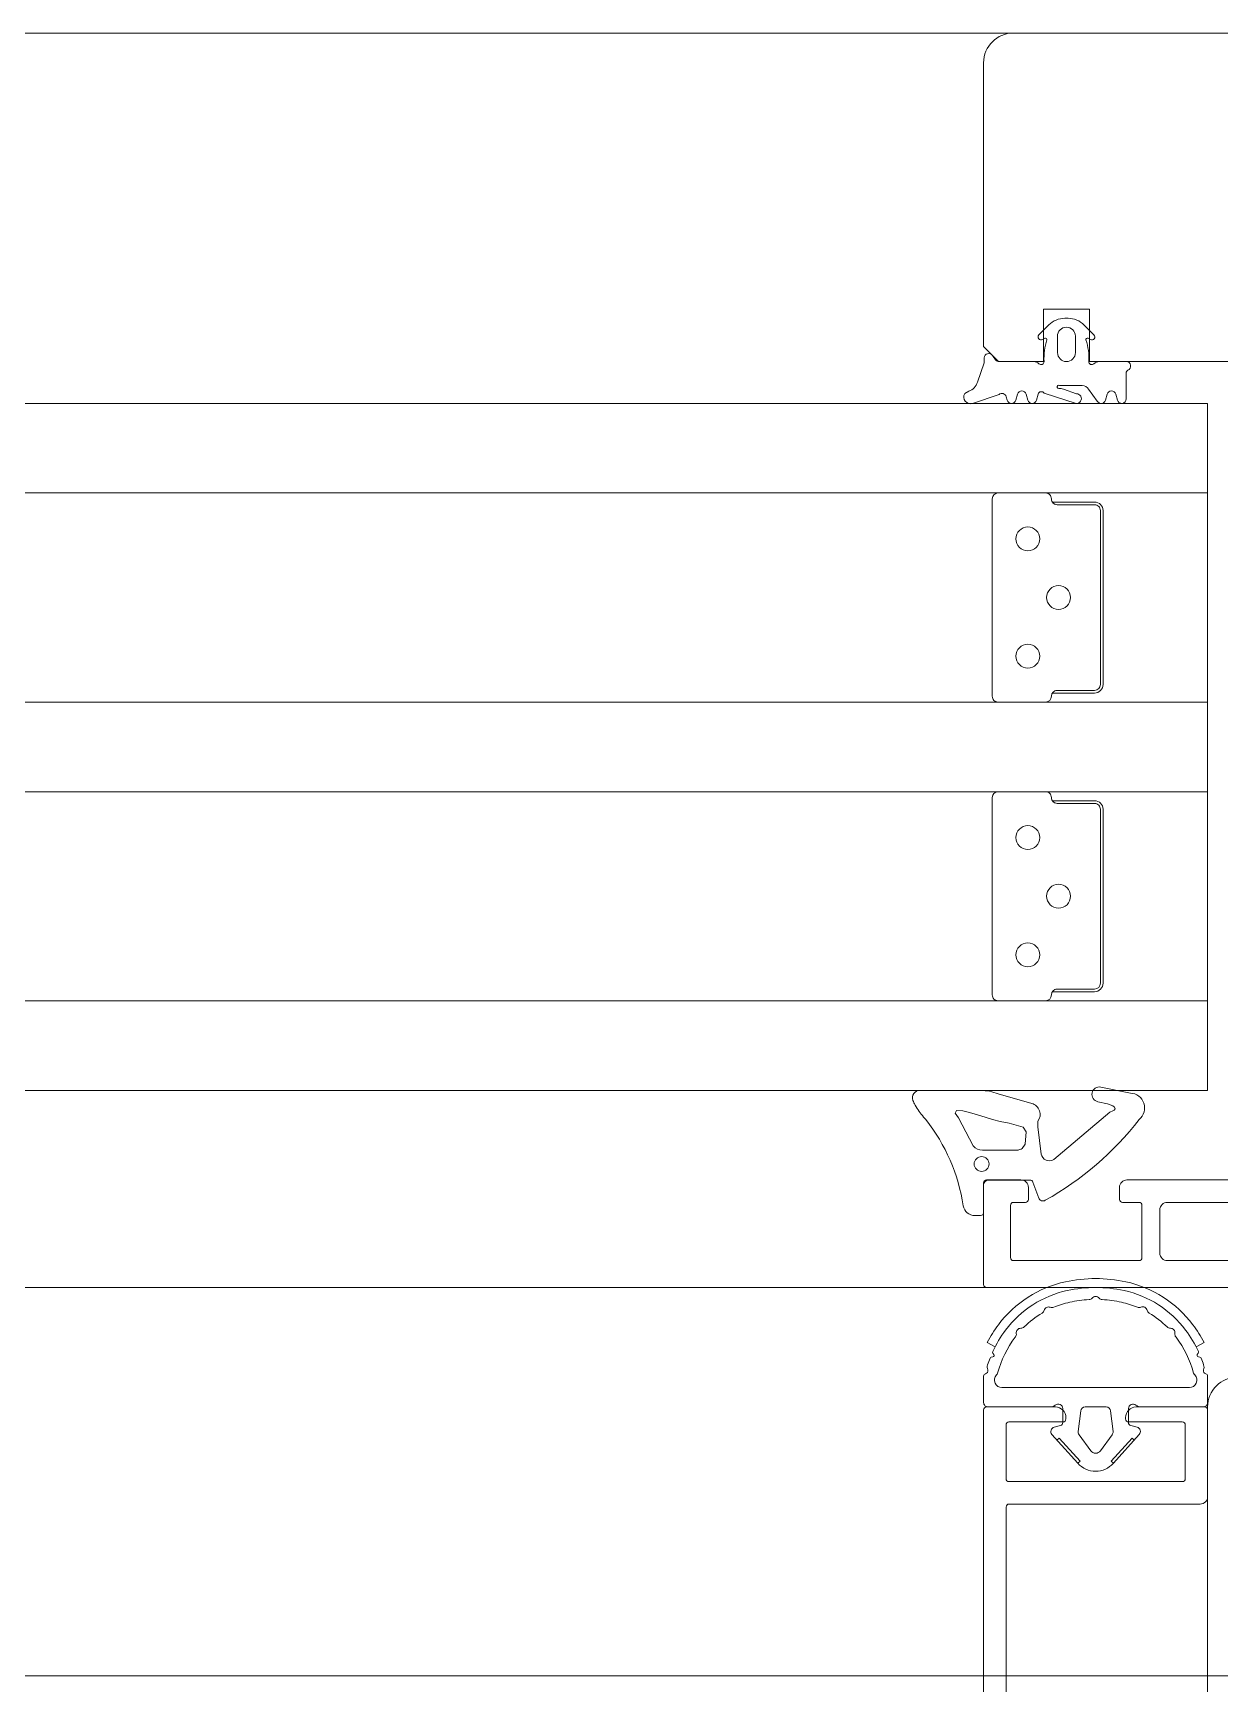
# Model space of a CAD drawing. Header units: metres. Extents: x 0.003 to 0.843, y 0.003 to 0.597.
# Drawn here: x 0.420887 to 0.422477, y 0.163988 to 0.166197 of the extents above; entities that cross this region are included whole.
import ezdxf

# ---------------------------------------------------------------- set-up
doc = ezdxf.new("R2010")
doc.units = ezdxf.units.M
for name, pattern in [('AUSGEZOGEN', [0]), ('LINIE_23', [0.0079, 0.004, -0.0013, 0, -0.0013, 0, -0.0013]), ('STRICHPUNKT', [25.4, 12.7, -6.35, 0, -6.35])]:
    doc.linetypes.add(name, pattern=pattern)
for name, color, linetype, lineweight in [('Bauachsen grob', 7, 'STRICHPUNKT', 13), ('Fenster', 7, 'AUSGEZOGEN', 18), ('Wand Beton bewehrt', 7, 'AUSGEZOGEN', 35)]:
    doc.layers.add(name, color=color, linetype=linetype, lineweight=lineweight)

msp = doc.modelspace()

# ---------------------------------------------------------------- linework, layer by layer
at = {"layer": 'Bauachsen grob', "color": 32, "linetype": 'LINIE_23', "lineweight": 25, "true_color": 0xc36e14}
msp.add_line((0.2293999949395658, 0.1645973633730105), (0.7313199837207799, 0.1645973633730105), dxfattribs=at)
at = {"layer": 'Fenster', "color": 7, "linetype": 'AUSGEZOGEN', "lineweight": 13}
for p, q in [((0.3942799842420348, 0.1661973702461979), (0.4222000025015079, 0.166197361169403)), ((0.4222000025015151, 0.1661973570238174), (0.4236200024697737, 0.1661973594937713)), ((0.4221600032329593, 0.1657773569636293), (0.4221600025719854, 0.1661573569551352)), ((0.4223020031428147, 0.1658273572095073), (0.4222400031442007, 0.1658273571016644)), ((0.4222400031442007, 0.1658273571016644), (0.422240003265959, 0.165757357103229)), ((0.4222732007838867, 0.1658153100164805), (0.4222686762350716, 0.1658153067982057)), ((0.422302003264573, 0.1657573572110719), (0.4223020031428147, 0.1658273572095073)), ((0.4222474685091836, 0.1658065068475736), (0.4222340927172014, 0.1657931132368977)), ((0.4222589223791303, 0.165791302114898), (0.4222589365225281, 0.1657692989461071)), ((0.4222829330990658, 0.1657693143708457), (0.4222829182617504, 0.1657914475440975)), ((0.422307792117608, 0.1657931133685693), (0.4222944162777679, 0.1658065069314507)), ((0.4221800032673001, 0.1657573569988649), (0.4221600032329593, 0.1657773569636293)), ((0.4222389252523011, 0.1657868239228333), (0.4222419240162338, 0.1657885577234252)), ((0.4222999608348537, 0.1657885578271139), (0.4223029596049814, 0.1657868240372368)), ((0.422160782389393, 0.1657558147043215), (0.4221516242049697, 0.1657299001789702)), ((0.4221609386068031, 0.1657622100896442), (0.4221609386102914, 0.1657602577427133)), ((0.4221609386102914, 0.1657602577427133), (0.4221609386137719, 0.1657583096486592)), ((0.4221759230229931, 0.1657598386628047), (0.4221718535127463, 0.1657656505042355)), ((0.422240003265959, 0.165757357103229), (0.4221800032673001, 0.1657573569988649)), ((0.4222271527727669, 0.165757280214747), (0.4221808379401376, 0.1657572801300294)), ((0.4225200032597, 0.1657573575902621), (0.422302003264573, 0.1657573572110719)), ((0.4223509388177453, 0.1657572804219049), (0.4223147321900815, 0.1657572803712164)), ((0.4222617160374261, 0.1657252802751581), (0.422292019516977, 0.1657252803292986)), ((0.4223509387020133, 0.1657072804276891), (0.4223509386384582, 0.1657421151817967)), ((0.422460003358992, 0.1657013616316704), (0.3940199851151086, 0.1657013698039755)), ((0.4221401014476059, 0.1657179072203158), (0.4221347520480564, 0.1657144534410577)), ((0.4221452262000009, 0.1657012800691268), (0.4221806290382569, 0.1657132612040945)), ((0.4221903997264919, 0.1657103198778314), (0.422191630330455, 0.1657057272341381)), ((0.4222032214401113, 0.1657057272548468), (0.422205388186781, 0.1657138137212942)), ((0.4222169792964375, 0.1657138137420029), (0.4222191460720013, 0.1657057272832981)), ((0.4222307371816575, 0.1657057273040064), (0.4222329039283274, 0.1657138137704537)), ((0.4222410711088444, 0.1657148332005696), (0.4222840614949259, 0.165701280311032)), ((0.4222842330224078, 0.1657141763688765), (0.4222667963785941, 0.1657203590104018)), ((0.4223006797797541, 0.1657202803448827), (0.4223122268136542, 0.1657042803585932)), ((0.4223232185182035, 0.1657057274639278), (0.4223253852648732, 0.1657138139303752)), ((0.4223369763745295, 0.1657138139510839), (0.4223391431500936, 0.1657057274923787)), ((0.4224600033589992, 0.1657013574825942), (0.4224600035677279, 0.1655813574852764)), ((0.3940199853238371, 0.1655813698066577), (0.4224600035677206, 0.1655813616343526)), ((0.4221716040476404, 0.165309156989717), (0.4221716035877421, 0.1655735569838071)), ((0.4221794035740001, 0.1655813569972002), (0.4222430035725784, 0.1655813571078261)), ((0.4222508035859717, 0.1655735571215678), (0.4222508035859717, 0.1655735571215678)), ((0.4222522035938695, 0.1655689984247429), (0.4222522035934196, 0.1655692571240993)), ((0.4222522035934196, 0.1655692571240993), (0.4223086035921588, 0.1655692572222011)), ((0.4224600040547608, 0.1653013574915354), (0.4224600035677279, 0.1655813574852764)), ((0.4222586035995383, 0.1655656571353116), (0.4223086035984208, 0.165565657222282)), ((0.4223086035984208, 0.165565657222282), (0.4222586035995383, 0.1655656571353116)), ((0.4223164036118138, 0.1655578572360237), (0.422316404017095, 0.1653248572412317)), ((0.422316404017095, 0.1653248572412317), (0.4223164036118138, 0.1655578572360237)), ((0.422320003611733, 0.1655578572422851), (0.4223200040170145, 0.1653248572474936)), ((0.4222508040456961, 0.1653092571274752), (0.4222508040456961, 0.1653092571274752)), ((0.4222522040383592, 0.1653134571298165), (0.4222522040379093, 0.1653137158291729)), ((0.4223086040370984, 0.1653134572279192), (0.4222522040383592, 0.1653134571298165)), ((0.4223086040308367, 0.1653170572278387), (0.4222586040319543, 0.1653170571408682)), ((0.4222586040319543, 0.1653170571408682), (0.4223086040308367, 0.1653170572278387)), ((0.3940199858108704, 0.1653013698129167), (0.422460004054754, 0.165301361640612)), ((0.4222430040596118, 0.1653013571140846), (0.4221794040610334, 0.1653013570034587)), ((0.4224600042634895, 0.1651813574942176), (0.4224600040547608, 0.1653013574915354)), ((0.4224600042634822, 0.1651813616432947), (0.394019986019599, 0.1651813698155989)), ((0.4221716047434021, 0.1649091569986581), (0.4221716042835037, 0.1651735569927482)), ((0.4221794042697617, 0.1651813570061413), (0.4222430042683403, 0.1651813571167673)), ((0.4222508042817334, 0.165173557130509), (0.4222508042817334, 0.165173557130509)), ((0.422460004750523, 0.164901357500477), (0.4224600042634895, 0.1651813574942176)), ((0.4222522042896312, 0.165168998433684), (0.4222522042891814, 0.16516925713304)), ((0.4222522042891814, 0.16516925713304), (0.4223086042879207, 0.1651692572311427)), ((0.4222586042953001, 0.1651656571442527), (0.4223086042941825, 0.1651656572312231)), ((0.4223086042941825, 0.1651656572312231), (0.4222586042953001, 0.1651656571442527)), ((0.4223164043075753, 0.1651578572449648), (0.4223164047128568, 0.1649248572501729)), ((0.4223164047128568, 0.1649248572501729), (0.4223164043075753, 0.1651578572449648)), ((0.4223200043074952, 0.1651578572512267), (0.422320004712776, 0.1649248572564348)), ((0.4222508047414576, 0.1649092571364172), (0.4222508047414576, 0.1649092571364172)), ((0.422252204734121, 0.1649134571387581), (0.422252204733671, 0.1649137158381141)), ((0.4223086047328605, 0.1649134572368603), (0.422252204734121, 0.1649134571387581)), ((0.4223086047265985, 0.1649170572367798), (0.422258604727716, 0.1649170571498103)), ((0.422258604727716, 0.1649170571498103), (0.4223086047265985, 0.1649170572367798)), ((0.394019986506632, 0.1649013698218578), (0.4224600047505156, 0.1649013616495531)), ((0.4222430047553734, 0.1649013571230262), (0.4221794047567952, 0.1649013570124002)), ((0.4224600049592514, 0.1647813575031596), (0.422460004750523, 0.164901357500477)), ((0.4224600049592441, 0.1647813616522354), (0.3940199867153606, 0.16478136982454)), ((0.4220747586855029, 0.1647812689002431), (0.4221562178227506, 0.1647812690419337)), ((0.4220747586855029, 0.1647812689002463), (0.4221562178227506, 0.1647812690419369)), ((0.4221795320501517, 0.1647765542272341), (0.4222244742313152, 0.1647638302874011)), ((0.4221795320501517, 0.1647765542272369), (0.4222244742313152, 0.1647638302874039)), ((0.4223171197330605, 0.1647857265242956), (0.4223566470782024, 0.1647777802016581)), ((0.4220710118144547, 0.1647572546896909), (0.4220683500060414, 0.1647615757683329)), ((0.4220710118144544, 0.1647572546896945), (0.4220683500060414, 0.1647615757683366)), ((0.4221236359185687, 0.164754451253948), (0.4221218689442282, 0.1647507174878406)), ((0.4221236359185687, 0.1647544512539512), (0.4221218689442282, 0.1647507174878443)), ((0.4221218689442282, 0.1647507174878406), (0.4221263348218144, 0.1647444315179341)), ((0.4221321362577568, 0.1647539182499718), (0.4221236359185687, 0.164754451253948)), ((0.4221409210802802, 0.1647517867887732), (0.4221321362577568, 0.1647539182499745)), ((0.4221561209621669, 0.1647473425113631), (0.4221409210802802, 0.1647517867887705)), ((0.422253969285239, 0.1646886042246474), (0.4223288202616597, 0.1647523451810421)), ((0.422253969285239, 0.1646886042246511), (0.4223288202616597, 0.1647523451810458)), ((0.4223259701949819, 0.1647635471329877), (0.4223131779280156, 0.1647661188138118)), ((0.422333057746389, 0.1647605996007524), (0.4223259701949819, 0.1647635471329877)), ((0.4223288202616597, 0.1647523451810421), (0.4223329115209127, 0.164753797438842)), ((0.4223329115209127, 0.164753797438842), (0.4223346637588095, 0.1647548714725831)), ((0.4223353494312649, 0.1647588827563668), (0.422333057746389, 0.1647605996007524)), ((0.4223353494312646, 0.1647588827563705), (0.422333057746389, 0.164760599600756)), ((0.4223346637588095, 0.1647548714725831), (0.4223361215106907, 0.1647567771833588)), ((0.4223346637588095, 0.1647548714725863), (0.4223361215106904, 0.164756777183362)), ((0.4223361215106904, 0.164756777183362), (0.4223353494312646, 0.1647588827563705)), ((0.4221263348218144, 0.1647444315179341), (0.4221462500509586, 0.164706978105055)), ((0.4221718682504741, 0.164742509738876), (0.4221561209621669, 0.1647473425113631)), ((0.422182245478828, 0.1647396388968078), (0.4221718682504741, 0.164742509738876)), ((0.4221940589851617, 0.1647375340363319), (0.422182245478828, 0.1647396388968078)), ((0.4221940775525525, 0.1647375339697428), (0.4222131244138096, 0.1647322488662039)), ((0.4222131244138096, 0.1647322488662075), (0.4222168574333641, 0.1647257336992971)), ((0.4222327947385939, 0.1647399450576632), (0.4222327947512494, 0.1647326693510673)), ((0.4222327947385939, 0.1647399450576668), (0.4222327947512494, 0.1647326693510704)), ((0.4222327947512494, 0.1647326693510673), (0.4222369952074537, 0.1646960558002184)), ((0.4222327947512494, 0.1647326693510704), (0.4222369952074537, 0.1646960558002216)), ((0.4222154842038628, 0.1647091475099055), (0.4222117956498773, 0.1647034724464538)), ((0.4222154842038626, 0.1647091475099083), (0.4222117956498773, 0.1647034724464566)), ((0.4222168574333641, 0.1647257336992939), (0.4222154842038628, 0.1647091475099055)), ((0.4221587339807962, 0.1647012583899973), (0.4222050642991034, 0.1647012584344471)), ((0.4221587339807962, 0.1647012583900009), (0.4222050642991034, 0.1647012584344507)), ((0.4222062876899082, 0.1647014877677211), (0.4222050642991054, 0.1647012584344471)), ((0.4222071438676251, 0.1647016995570334), (0.4222062876899082, 0.1647014877677211)), ((0.4222085935551612, 0.1647021281703515), (0.4222071438676249, 0.1647016995570371)), ((0.4222100853506287, 0.1647026750766177), (0.4222085935551612, 0.1647021281703482)), ((0.4222117956498773, 0.1647034724464566), (0.4222100853506283, 0.1647026750766209)), ((0.4221599734058394, 0.1645213569915691), (0.4221599731692806, 0.1646573569932589)), ((0.4221599731739974, 0.1646546451043592), (0.4221599732381972, 0.1646177359655872)), ((0.4221599731739974, 0.1646546451043628), (0.4221599732381972, 0.1646177359655908)), ((0.4221639731622335, 0.1646613570001269), (0.4222099695877191, 0.1646613570801333)), ((0.4222222312488458, 0.164661269157145), (0.422166597106969, 0.1646612690603747)), ((0.4222199696048893, 0.1646513570977509), (0.4222199696327199, 0.1646353570937759)), ((0.4222337863958959, 0.1646372170348168), (0.4222259900212001, 0.164658637290228)), ((0.4223419831038917, 0.1646353573060064), (0.4223419830760612, 0.1646513573056486)), ((0.4223519830584437, 0.1646613573228192), (0.4226399731547115, 0.1646613578237502)), ((0.4221959732206576, 0.1646273570522149), (0.4221959733424157, 0.1645573573322981)), ((0.422215969639767, 0.1646313570869075), (0.422199973213611, 0.1646313570590833)), ((0.4223679732141229, 0.1646313573513035), (0.4223459831107598, 0.1646313573130533)), ((0.4223719733427488, 0.1645573576384331), (0.422371973220991, 0.1646273573583498)), ((0.4223959733275083, 0.1645633576800447), (0.4223959732266236, 0.16462135740023)), ((0.422405973209006, 0.1646313574174005), (0.4225199732095757, 0.1646313576156922)), ((0.4221559732452442, 0.1646137359587192), (0.4221484494646735, 0.1646137359456325)), ((0.4221559732452442, 0.1646137359587224), (0.4221484494646733, 0.1646137359456352)), ((0.4221999733492839, 0.164553357339345), (0.4223679733497959, 0.1645533576315648)), ((0.422519973345249, 0.1645533578959544), (0.4224059733446791, 0.1645533576976623)), ((0.4221639734127075, 0.1645173569986164), (0.3943159872064084, 0.1645173662007041)), ((0.4229359733983964, 0.1645173583414366), (0.4221639734127075, 0.1645173569986164)), ((0.4221648544781123, 0.1644435996749531), (0.422175508952164, 0.1644380786083679)), ((0.4224445038252612, 0.1644380790762585), (0.4224551582801066, 0.1644436001799086)), ((0.4221724683134986, 0.1644244469176756), (0.422170251804289, 0.1644241783617072)), ((0.4221738269431395, 0.1644276334714509), (0.4221724861122437, 0.1644294187467499)), ((0.4224461858706227, 0.1644276339451939), (0.4224475266953077, 0.1644294192251569)), ((0.422447544511349, 0.1644244473961444), (0.422449761021493, 0.1644241788478871)), ((0.4221600065188221, 0.1643633556541727), (0.4221600064571157, 0.1643988314342164)), ((0.4224600064568436, 0.1643988319560376), (0.42246000651855, 0.1643633561759939)), ((0.4224355037410636, 0.1643833561329266), (0.4221845092267328, 0.1643833556963459)), ((0.4221600098893178, 0.1624253556945383), (0.422160006535746, 0.164353355654393)), ((0.4221640065286989, 0.1643573556612614), (0.422256183569172, 0.1643573558215999)), ((0.4222494235252164, 0.1643573558098388), (0.4221660065291244, 0.164357355664743)), ((0.4222660065665116, 0.1643364251471026), (0.4222660065335691, 0.1643553558387275)), ((0.4223240065287523, 0.1643573559395691), (0.4222960065294769, 0.1643573558908656)), ((0.422354006531618, 0.1643553559917959), (0.4223540065645462, 0.164336425300171)), ((0.4223641835668763, 0.1643573560089899), (0.4224560065286783, 0.1643573561679341)), ((0.422370589533013, 0.164357356020596), (0.4224540065291206, 0.1643573561656913)), ((0.4224600063896671, 0.1639573561847369), (0.4224600056939055, 0.1643573561757953)), ((0.4224600065355129, 0.164353356174981), (0.4224600067372916, 0.1642373561788217)), ((0.4221900065705341, 0.1643333557069987), (0.4221900066957746, 0.1642613557086079)), ((0.4222661836037377, 0.164337355839441), (0.4221940065634867, 0.1643373557138671)), ((0.4222630418494805, 0.1643325614387277), (0.4222544536632237, 0.1643302602251452)), ((0.4222701835932117, 0.1643433558462648), (0.4222701835966903, 0.1643413558463099)), ((0.4222866627689638, 0.1643244896397814), (0.422290051261865, 0.1643520870966854)), ((0.4223299618146935, 0.1643520871661063), (0.4223333504036024, 0.1643244897209779)), ((0.4223501835949016, 0.1643413559854617), (0.422350183591423, 0.1643433559849523)), ((0.4224260065641005, 0.1643373561174367), (0.4223541836017699, 0.1643373559925085)), ((0.42235697129502, 0.1643325616021089), (0.4223655594892816, 0.1643302604184032)), ((0.4224300066962001, 0.164261356126101), (0.4224300065709685, 0.1643333561244836)), ((0.4222515481318351, 0.1643204494306701), (0.4222862281926213, 0.1642819412905683)), ((0.4222582402024151, 0.1643130186711606), (0.4222612125062187, 0.1643156954993933)), ((0.4222612125062187, 0.1643156954993933), (0.4222892004964249, 0.1642846181188002)), ((0.4223035477693365, 0.1642986354073587), (0.4222877739067269, 0.1643202180522967)), ((0.4223164654931866, 0.1642986354298287), (0.4223322392806998, 0.1643202181296279)), ((0.4223588006969548, 0.1643156956691383), (0.422330812814861, 0.1642846181911809)), ((0.4223684650548002, 0.1643204496340358), (0.4223337851279768, 0.1642819413732891)), ((0.4223617730100705, 0.1643130188512464), (0.4223588006969548, 0.1643156956691383)), ((0.4222862281926213, 0.1642819412905683), (0.4222892004964249, 0.1642846181188002)), ((0.4223337851279768, 0.1642819413732891), (0.422330812814861, 0.1642846181911809)), ((0.4221940067026432, 0.1642573557156552), (0.4224260067032471, 0.1642573561192326)), ((0.4221901838011687, 0.1642233557097884), (0.4221900072269467, 0.1639561019464927)), ((0.4224500067549098, 0.1642273561616508), (0.4221941837941215, 0.1642273557166591))]:
    msp.add_line(p, q, dxfattribs=at)
for centre, radius in [((0.4222192036800838, 0.1655198570678026), 1.599999964237213e-05), ((0.4222604038157062, 0.1654413571412209), 1.599999964237213e-05), ((0.4222192039531703, 0.1653628570713117), 1.599999964237213e-05), ((0.4222192043758455, 0.1651198570767437), 1.599999964237213e-05), ((0.422260404511468, 0.1650413571501621), 1.599999964237213e-05), ((0.4222192046489322, 0.1649628570802533), 1.599999964237213e-05), ((0.4221573355352024, 0.1646828129279856), 9.951991738439433e-06), ((0.4221573355352024, 0.1646828129279888), 9.951991738439433e-06)]:
    msp.add_circle(centre, radius, dxfattribs=at)
for centre, radius, start, end in [((0.4222000025710913, 0.1661573570247105), 3.999999910593032e-05, 90.00009966053629, 179.9999003386106), ((0.4222686958440006, 0.1657853044429566), 3.000236165644154e-05, 90.03744735077034, 135.0336649512396), ((0.4222731812750476, 0.1657852967163598), 3.001330646089038e-05, 44.96653977829981, 89.96275737859604), ((0.4222369227033442, 0.1657902864697975), 3.999929225091269e-06, 135.0326048433843, 300.0427546811832), ((0.4222709207120871, 0.1657913102076025), 1.199833568615641e-05, 0.6558387394571119, 180.0386451820843), ((0.4223049621415659, 0.1657902865913565), 3.999929225092771e-06, 239.9574500488166, 44.96759988571227), ((0.4221669386065766, 0.1657622090371441), 5.999999865903836e-06, 35.00009966626757, 179.9899493677028), ((0.4223210627924034, 0.1657612844636077), 8.021383202929643e-05, 161.7764432464999, 182.7203813443332), ((0.4222429254676449, 0.1657868267976846), 1.99975219618e-06, 346.7770180690307, 120.0521310894745), ((0.4222709347690629, 0.1657693715848772), 1.19984664144861e-05, 180.3468710299919, 359.7267871699206), ((0.4222989593896275, 0.1657868268977954), 1.999752196213105e-06, 59.94807363976533, 193.2231866592892), ((0.422220822156137, 0.1657612842845173), 8.021383202948764e-05, 357.2791479126674, 18.22376148322548), ((0.4221409386142181, 0.1657583096129269), 1.999999955336422e-05, 352.8339448952662, 0.0001023638641616895), ((0.4221808379291626, 0.1657632801298946), 5.999999865911402e-06, 215.0000996659635, 270.0001048035198), ((0.4222271527906328, 0.1657472802149704), 9.999999776539726e-06, 45.62234760141986, 90.00010236456444), ((0.4222369440667308, 0.1657572865413758), 3.999845071054933e-06, 225.6223476009738, 2.734602905795797), ((0.4223049408961525, 0.1657572866628329), 3.999845012336788e-06, 177.2791475820688, 314.3778567985147), ((0.4223147322079474, 0.1657472803714394), 9.999999776518972e-06, 90.0001023648825, 134.3778571282835), ((0.422350938826145, 0.1657512804220386), 5.99999986588471e-06, 293.5770051618558, 90.00008021253069), ((0.4223549386383688, 0.1657421151889429), 3.999999910624642e-06, 113.5770051609681, 179.9998976325754), ((0.422135288232703, 0.165734063700991), 1.685819994912878e-05, 286.5894433657961, 345.7015317395377), ((0.4222605682478843, 0.1657234079443123), 2.196142897805106e-06, 58.49057436595675, 269.8168422283602), ((0.4222920195348429, 0.1657152803295216), 9.999999776428021e-06, 30.00010236450278, 90.00010236456444), ((0.4221424036454628, 0.1657097865418035), 8.96252707212366e-06, 148.6199479427674, 288.3564929534826), ((0.422184604174438, 0.1657087669532402), 5.999999865881322e-06, 15.0001023648493, 131.4925540928897), ((0.4221974258825086, 0.1657072801587277), 5.999999865885974e-06, 195.0001023644561, 345.0001023648155), ((0.4222111837443833, 0.1657122608174122), 5.99999986592597e-06, 15.00010236445609, 165.0001023643034), ((0.4222249416240553, 0.1657072802078877), 5.999999865885974e-06, 195.0001023644561, 345.0001023645594), ((0.422237198824542, 0.1657126306044965), 4.45488666257836e-06, 29.63167463823255, 164.5980849801881), ((0.4222622214985908, 0.1657101305221771), 1.120497650215132e-05, 65.90253872264448, 98.52104406468288), ((0.4222844555857489, 0.1657077242389663), 6.455967380041497e-06, 266.5003250435794, 91.9756090093227), ((0.4223174229606011, 0.1657072803678092), 5.999999865883179e-06, 210.0001023650078, 345.0001023649526), ((0.4223311808224756, 0.1657122610264936), 5.999999865885808e-06, 15.00010236471211, 165.0001023644222), ((0.4223449387021473, 0.1657072804169687), 5.999999865896488e-06, 195.0001023647121, 0.000102367424582002), ((0.4221794035875674, 0.165573556997374), 7.799999825662962e-06, 90.0000996602366, 179.9999003422677), ((0.4222430035861456, 0.1655735571079998), 7.799999825644773e-06, 9.9657732298288e-05, 90.00009966064437), ((0.4222586035859711, 0.1655734571351367), 7.799999825654436e-06, 179.9999003422677, 270.0000996606444), ((0.4222586035859711, 0.1655734571351367), 7.799999825662962e-06, 214.8639376149261, 270.0000996606444), ((0.422308603611988, 0.1655578572224558), 1.139999974518432e-05, 9.966138939567454e-05, 90.00009966045121), ((0.422308603611988, 0.1655578572224558), 7.799999825662962e-06, 9.9657732298288e-05, 90.0000996602366), ((0.422308603611988, 0.1655578572224558), 7.799999825653868e-06, 9.9657732298288e-05, 90.0000996602366), ((0.4221794040474662, 0.1653091570032838), 7.799999825662962e-06, 179.9999003422677, 270.0000996602366), ((0.4222430040460441, 0.1653091571139102), 7.799999825662962e-06, 270.0000996602366, 9.9657732298288e-05), ((0.4222586040455217, 0.165309257141042), 7.799999825662962e-06, 90.0000996602366, 179.9999003422677), ((0.4222586040455217, 0.165309257141042), 7.799999825663252e-06, 90.0000996602366, 145.1362617058699), ((0.4223086040172694, 0.1653248572276638), 7.799999825653868e-06, 270.0000996606444, 9.9657732298288e-05), ((0.4223086040172694, 0.1653248572276638), 1.139999974519342e-05, 270.0000996604512, 9.966138939567454e-05), ((0.4223086040172694, 0.1653248572276638), 7.799999825662962e-06, 270.0000996606444, 9.9657732298288e-05), ((0.4221794042833291, 0.1651735570063146), 7.799999825662962e-06, 90.0000996602366, 179.9999003422677), ((0.4222430042819076, 0.165173557116941), 7.799999825662962e-06, 9.9657732298288e-05, 90.0000996602366), ((0.4222586042817328, 0.1651734571440779), 7.799999825654436e-06, 179.9999003422677, 270.0000996610521), ((0.4222586042817328, 0.1651734571440779), 7.799999825662962e-06, 214.8639376150934, 270.0000996610521), ((0.4223086043077497, 0.1651578572313969), 1.139999974518432e-05, 9.966138939567454e-05, 90.00009966045121), ((0.4223086043077497, 0.1651578572313969), 7.799999825662962e-06, 9.9657732298288e-05, 90.0000996602366), ((0.4223086043077497, 0.1651578572313969), 7.799999825653868e-06, 9.9657732298288e-05, 90.0000996602366), ((0.4221794047432278, 0.1649091570122249), 7.799999825662962e-06, 179.9999003422677, 270.0000996602366), ((0.4222430047418061, 0.1649091571228513), 7.799999825662962e-06, 270.0000996602366, 9.9657732298288e-05), ((0.4222586047412834, 0.164909257149984), 7.799999825662962e-06, 90.0000996602366, 179.9999003422677), ((0.4222586047412834, 0.164909257149984), 7.799999825663252e-06, 90.0000996602366, 145.1362617058699), ((0.4223086047130308, 0.1649248572366049), 7.799999825653868e-06, 270.0000996606444, 9.9657732298288e-05), ((0.4223086047130308, 0.1649248572366049), 1.139999974519342e-05, 270.0000996604512, 9.966138939567454e-05), ((0.4223086047130308, 0.1649248572366049), 7.799999825662962e-06, 270.0000996606444, 9.9657732298288e-05), ((0.4220747587028967, 0.1647712689004665), 9.999999776484742e-06, 90.00009966045678, 199.0259036281129), ((0.4220747587028967, 0.1647712689004691), 9.999999776484742e-06, 90.00009966045678, 199.0259036281129), ((0.4221562178487873, 0.1647212686496654), 6.000039226772655e-05, 67.1346067034882, 90.00002486292252), ((0.4221562178487873, 0.1647212686496686), 6.000039226772655e-05, 67.1346067034882, 90.00002486292252), ((0.4223151488361957, 0.1647759226679163), 1.000000171806752e-05, 78.63317879360031, 258.6331126657404), ((0.4223151488361957, 0.1647759226679195), 1.000000171806752e-05, 78.63317879360031, 258.6331126657404), ((0.4223555963357271, 0.1647578078199112), 2.000000230956683e-05, 310.1427964218865, 86.98845841982791), ((0.4223555963357273, 0.1647578078199148), 2.000000230956683e-05, 310.1427964218865, 86.98845841982791), ((0.4220959457581742, 0.1647785749047256), 3.241135871724434e-05, 199.0259036281629, 211.6332997063368), ((0.4220959457581742, 0.1647785749047288), 3.241135871724434e-05, 199.0259036282092, 211.6332997063368), ((0.4221445694776749, 0.1648025666182738), 8.639386951827381e-05, 211.6332997063939, 224.3835742776024), ((0.4221445694776749, 0.164802566618277), 8.639386951827381e-05, 211.6332997063939, 224.3835742776024), ((0.4222202679069124, 0.1647489731444211), 1.544110949683923e-05, 324.2197100070688, 74.19222827254212), ((0.4222202679069124, 0.1647489731444247), 1.544110949683923e-05, 324.2197100071523, 74.19222827254212), ((0.4218857230688368, 0.1645884132108175), 0.000249961633308081, 8.846051582547727, 37.95136155751772), ((0.4218857230688363, 0.1645884132108212), 0.000249961633308081, 8.846051582547727, 37.95136155751772), ((0.4220390787249781, 0.1649979906457469), 0.0004168665193343189, 299.2313845968205, 322.2050096695252), ((0.4220390787249781, 0.1649979906457501), 0.0004168665193343189, 299.2313845968186, 322.2050096695252), ((0.4221584156458006, 0.1647170472447923), 1.579206360546857e-05, 219.6136545291453, 271.1550413954587), ((0.4221584156458003, 0.1647170472447955), 1.579206360546857e-05, 219.6136545290945, 271.1550413954566), ((0.4222482059417455, 0.1646985343670857), 1.14814570972573e-05, 192.4669040794852, 300.1303996212409), ((0.4222482059417453, 0.1646985343670885), 1.14814570972573e-05, 192.4669040794852, 300.1303996212409), ((0.4221639731691907, 0.1646573570002155), 3.999999910614406e-06, 90.00009966029776, 179.9999003386106), ((0.4221665971184907, 0.1646546451158805), 6.623944493432686e-06, 90.0001432601247, 179.9999003386106), ((0.4221665971184909, 0.1646546451158842), 6.623944493432686e-06, 90.00014325964455, 179.9999003386106), ((0.4222099696051129, 0.1646513570803567), 9.999999776500771e-06, 9.966138939567454e-05, 90.00009966045678), ((0.4222222312574803, 0.1646572692024441), 3.999996110593225e-06, 20.00013018056414, 90.00014326027355), ((0.4222222312574803, 0.1646572692024478), 3.999996110593225e-06, 20.00013018093773, 90.00014326027355), ((0.4223519830758377, 0.1646513573230426), 9.999999776484855e-06, 90.00009966045678, 179.9999003386106), ((0.4221484494368428, 0.1646297359452746), 1.599999964237577e-05, 190.3829213447877, 270.0000996606953), ((0.4221484494368428, 0.1646297359452773), 1.599999964237577e-05, 190.3829213447877, 270.0000996606953), ((0.4221999732205685, 0.1646273570591724), 3.999999910607585e-06, 90.00009966109289, 179.9999003386106), ((0.4222159696328091, 0.1646353570868173), 3.999999910537099e-06, 270.0000996602978, 9.966138939567454e-05), ((0.4222394245481686, 0.1646392691647678), 5.999999865888938e-06, 200.0000928607638, 302.5230314402165), ((0.4222394245481689, 0.1646392691647715), 5.999999865888938e-06, 200.0000928611941, 302.523031440074), ((0.4223459831038022, 0.164635357312964), 3.999999910553016e-06, 179.9999003386106, 270.000099661888), ((0.4223679732210806, 0.1646273573513926), 3.999999910612701e-06, 9.966138939567454e-05, 90.00009966109289), ((0.4224059732264001, 0.164621357417624), 9.999999776488265e-06, 90.00009966045678, 179.9999003386106), ((0.4221559732382867, 0.1646177359586294), 3.999999910603036e-06, 270.0000996602978, 9.966138939567454e-05), ((0.4221559732382865, 0.1646177359586322), 3.999999910603036e-06, 270.0000996602978, 9.966138939567454e-05), ((0.4221999733423263, 0.1645573573392557), 3.999999910596216e-06, 179.9999003386106, 270.0000996610929), ((0.4223679733428384, 0.164557357631475), 3.999999910516636e-06, 270.0000996587075, 9.966138939567454e-05), ((0.4224059733272847, 0.1645633576974382), 9.99999977648258e-06, 179.9999003386106, 270.0000996604568), ((0.4221639734057498, 0.1645213569985266), 3.999999910516636e-06, 179.9999003386106, 270.000099661888), ((0.4223015609263364, 0.1643764541398495), 0.0001519999966025358, 102.1892228568292, 143.1667883429461), ((0.4223015609263364, 0.1643764541398495), 0.0001399999968707567, 102.1892228568202, 143.1667883429411), ((0.4223100065639107, 0.1643373559156638), 0.0001919999957084655, 77.81097646423777, 102.1892228568382), ((0.4223100065639107, 0.1643373559156638), 0.0001799999959766864, 77.8109764642291, 102.1892228568355), ((0.42231845206547, 0.1643764541692298), 0.0001399999968707567, 36.83341097812219, 77.8109764642349), ((0.42231845206547, 0.1643764541692298), 0.0001519999966025358, 36.83341097811276, 77.8109764642476), ((0.4222353435719118, 0.1644883257681453), 5.999999865889549e-06, 300.6214937723088, 345.5693499518811), ((0.4222469649715, 0.1644853352723371), 5.999999865889549e-06, 67.6915082375046, 165.5693499520058), ((0.4222515200907577, 0.1644964371137206), 5.999999865889549e-06, 247.691508237995, 292.6393644179024), ((0.4223015609263364, 0.1643764541398495), 0.0001239999972283846, 102.1892228568202, 112.6393644175572), ((0.4223100065639107, 0.1643373559156638), 0.0001639999963343143, 93.08853303739285, 102.1892228568349), ((0.4223008471394679, 0.1645071089823577), 5.999999865889549e-06, 273.088533037619, 319.7526103012941), ((0.4223100062821274, 0.164499355912043), 5.999999865889549e-06, 40.24758901947337, 139.7526103014964), ((0.4223191653978149, 0.1645071090142205), 5.999999865889549e-06, 220.2475890194734, 266.9116662835627), ((0.4223100065639107, 0.1643373559156638), 0.0001639999963343143, 77.81097646423949, 86.91166628367962), ((0.42231845206547, 0.1643764541692298), 0.0001239999972283846, 67.43989153398083, 77.81097646422431), ((0.4223683268835006, 0.1644965062486402), 5.999999865889549e-06, 247.4398915343609, 293.6268300735373), ((0.4223731362205538, 0.1644855121470099), 5.999999865889549e-06, 13.11271037907879, 113.6268300735373), ((0.4223848233282539, 0.1644882345553491), 5.999999865889549e-06, 193.112710379199, 239.2996489186832), ((0.4223175686061935, 0.1643644643872366), 0.0001719999961554969, 143.1667883429529, 152.6071562882808), ((0.4222100195273936, 0.1644687589150461), 5.999999865889549e-06, 268.575156122872, 314.7620946621209), ((0.4223015609263364, 0.1643764541398495), 0.0001239999972283846, 120.6214937721971, 134.7620946619691), ((0.42231845206547, 0.1643764541692298), 0.0001239999972283846, 45.23810465909124, 59.2996489182873), ((0.4224099931433012, 0.164468759262881), 5.999999865889549e-06, 225.2381046591239, 271.4250431989187), ((0.4223024444273226, 0.1643644643609299), 0.0001719999961554969, 27.39304303277497, 36.83341097811596), ((0.4223175686061935, 0.1643644643872366), 0.0001599999964237177, 143.166788342957, 155.2471262239554), ((0.4223175686061935, 0.1643644643872366), 0.0001439999967813457, 143.1667883429561, 164.5304489252547), ((0.4223015609263364, 0.1643764541398495), 0.0001239999972283846, 142.9023372774142, 143.166788342938), ((0.4221978718191116, 0.1644548669467594), 5.999999865889549e-06, 322.9023372774886, 9.08927581717944), ((0.4222097211395536, 0.1644567626256921), 5.999999865889549e-06, 88.57515612287202, 189.0892758173574), ((0.4224102915728734, 0.1644567629745656), 5.999999865889549e-06, 350.9109235039259, 91.42504319891873), ((0.4224221408999107, 0.1644548673368535), 5.999999865889549e-06, 170.9109235039259, 217.0978620437295), ((0.42231845206547, 0.1643764541692298), 0.0001239999972283846, 36.83341097812395, 37.09786204363924), ((0.4223024444273226, 0.1643644643609299), 0.0001439999967813457, 15.46975039581608, 36.83341097812623), ((0.4223024444273226, 0.1643644643609299), 0.0001599999964237177, 24.75307309710405, 36.83341097811253), ((0.4223175686061935, 0.1643644643872366), 0.0001599999964237177, 158.5696309619615, 162.0475242339777), ((0.4221704923683086, 0.1644221928822252), 1.999999955296516e-06, 96.90837859275214, 158.5696309615609), ((0.4221740853059042, 0.1644306198210433), 1.999999955296516e-06, 155.247126223927, 216.9083785938767), ((0.4221722277494789, 0.1644264323971578), 1.999999955296516e-06, 276.9083785911734, 36.9083785938767), ((0.4224477850684611, 0.1644264328764633), 1.999999955296516e-06, 143.0918207270823, 263.0918207292342), ((0.4224459274974688, 0.1644306202938869), 1.999999955296516e-06, 323.0918207280373, 24.75307309604622), ((0.4224495204643803, 0.1644221933675684), 1.999999955296516e-06, 21.43056835865839, 83.09182072932987), ((0.4223024444273226, 0.1643644643609299), 0.0001599999964237177, 17.95267508708353, 21.43056835908997), ((0.4221630064570484, 0.164398831439435), 2.999999932937499e-06, 100.046619368097, 179.9999003422677), ((0.4221617853111343, 0.1644057241022341), 3.999999910593033e-06, 280.0466193678129, 20.81309540978457), ((0.4221748717336939, 0.1644106985907332), 9.99999977648258e-06, 162.0475242339851, 200.8130954094664), ((0.4221845092093384, 0.1643933556961214), 9.99999977648258e-06, 135.9846085354137, 270.0000996601387), ((0.4221730027589221, 0.1644044733211998), 5.999999865889549e-06, 315.9846085354519, 344.5304489254543), ((0.4224355037236697, 0.164393356132703), 9.99999977648258e-06, 270.0000996604568, 44.01559078572336), ((0.4224470101354099, 0.1644044737978092), 5.999999865889549e-06, 195.4697503957939, 224.0155907857615), ((0.4224582275788466, 0.1644057246178667), 3.999999910593033e-06, 159.1871039112692, 259.9535799534189), ((0.4224451411389816, 0.164410699060841), 9.99999977648258e-06, 339.1871039116082, 17.95267508703675), ((0.4224570064569107, 0.1643988319508194), 2.999999932937499e-06, 9.966138939567454e-05, 79.95357995278133), ((0.4225000056930115, 0.1643573562453711), 3.999999910593032e-05, 90.00009966053629, 179.9999003386106), ((0.4221660065186879, 0.1643633556646086), 5.999999865889549e-06, 179.9999003386106, 270.0000996605628), ((0.4221640065356569, 0.1643533556613506), 3.999999910534825e-06, 90.00009966427346, 179.9999003386106), ((0.4222494235078222, 0.1643673558096151), 9.99999977648258e-06, 270.0000996604568, 311.4097217707737), ((0.4222600065337029, 0.1643553558282914), 5.999999865889549e-06, 9.966138939567454e-05, 131.4097217700581), ((0.4222561835935246, 0.1643433558219125), 1.399999968705379e-05, 9.966138939567454e-05, 90.00009966404627), ((0.4222960065399132, 0.1643513558909994), 5.999999865889549e-06, 90.00009966109289, 173.0000996605664), ((0.4223240065391887, 0.1643513559397028), 5.999999865889549e-06, 7.000099660398902, 90.00009966109289), ((0.4223641835911098, 0.164343356009302), 1.399999968716293e-05, 90.00009917833012, 179.9999003422677), ((0.4223600065314837, 0.1643553560022318), 5.999999865889549e-06, 48.59047755064869, 179.9999003386106), ((0.4223705895156192, 0.1643673560203719), 9.99999977648258e-06, 228.5904775504007, 270.0000996604568), ((0.4224540065186841, 0.1643633561655569), 5.999999865889549e-06, 270.0000996605628, 9.966138939567454e-05), ((0.4224560065356023, 0.1643533561680232), 3.999999910553016e-06, 9.966138939567454e-05, 90.00009917844372), ((0.4221940065704444, 0.1643333557139562), 3.999999910607585e-06, 90.00009966427343, 179.9999003312968), ((0.4222620065666024, 0.1643364251401457), 3.999999910593033e-06, 285.0000996605829, 9.966138939567454e-05), ((0.4222661835967798, 0.1643413558393512), 3.999999910607585e-06, 270.0000996626832, 9.966138939567454e-05), ((0.4223541835948122, 0.1643413559924188), 3.999999910571205e-06, 179.9999003386106, 270.0000996571172), ((0.4223580065644567, 0.164336425307128), 3.999999910593033e-06, 179.9999003386106, 255.0000996611297), ((0.4224260065710576, 0.1643333561175258), 3.99999991059849e-06, 9.966138939567454e-05, 90.00009965791234), ((0.4222560065875404, 0.1643244646730176), 5.999999865889549e-06, 105.0000996608389, 222.0058957772563), ((0.4222926180470123, 0.1643237584340954), 5.999999865889549e-06, 173.0000996605664, 216.1615248748807), ((0.4223273951280976, 0.164323758494575), 5.999999865889549e-06, 323.8386744556519, 7.000099660398902), ((0.4223640065851267, 0.1643244648608728), 5.999999865889549e-06, 317.9943035437582, 75.00009966087364), ((0.4223100066230505, 0.1643033559164241), 7.999999821186069e-06, 216.1615248750412, 323.8386744560223), ((0.4223100066230505, 0.1643033559164241), 3.199999928474426e-05, 222.0058957772316, 317.9943035438321), ((0.4221940066956855, 0.1642613557155654), 3.999999910607585e-06, 179.9999003386106, 270.0000996642735), ((0.4224260066962892, 0.1642613561191432), 3.999999910607585e-06, 270.0000996642735, 9.965407506669359e-05), ((0.4221941838010791, 0.1642233557167477), 3.999999910589395e-06, 90.00009966427343, 179.999900302047), ((0.4224500067375154, 0.1642373561614262), 9.999999776518962e-06, 270.0000996639554, 9.96687031878831e-05)]:
    msp.add_arc(centre, radius, start, end, dxfattribs=at)
at = {"layer": 'Wand Beton bewehrt', "color": 180, "linetype": 'STRICHPUNKT', "lineweight": 13}
msp.add_line((0.4558599898777908, 0.1639973633864183), (0.3899599913507703, 0.1639973633864183), dxfattribs=at)

doc.saveas('drawing.dxf')
